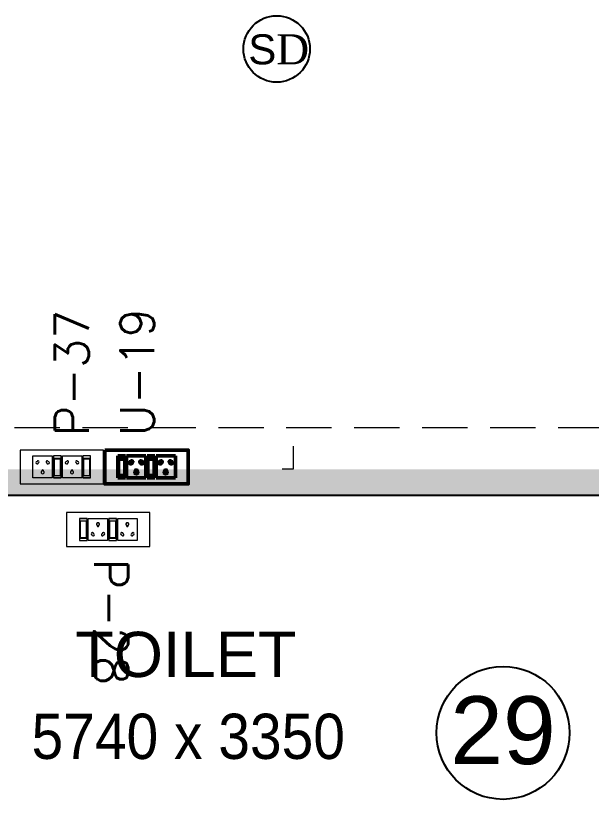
# Model space of a CAD drawing. Extents: x 11369658 to 11598203, y -3946797 to -3787209.
# Drawn here: x 11390587 to 11393130, y -3897480 to -3894017 of the extents above; entities that cross this region are included whole.
import ezdxf

# ---------------------------------------------------------------- set-up
doc = ezdxf.new("R2010")
doc.units = 0
doc.header["$MEASUREMENT"] = 0
doc.linetypes.add('CENTER', pattern=[0])
doc.linetypes.add('HIDDEN', pattern=[0.375, 0.25, -0.125])
doc.layers.get('0').update_dxf_attribs({"linetype": 'CONTINUOUS'})
for name, color, linetype, lineweight in [('0.0', 8, 'CONTINUOUS', 0), ('ELE-2NOS OF 6-16 RAW POWER SOCKET', 1, 'CONTINUOUS', 20), ('ELE-POWER SOCKET TEXT', 7, 'CONTINUOUS', 5), ('ELE. 2N0S OF 6-16 UPS SOCKETS', 191, 'CONTINUOUS', 15), ('FA-BELOW SMOKE DERECTOR', 1, 'CONTINUOUS', 25)]:
    doc.layers.add(name, color=color, linetype=linetype, lineweight=lineweight)
doc.layers.add('BEAM', color=251, linetype='CONTINUOUS')
doc.layers.add('HS', color=251, linetype='CONTINUOUS')
doc.styles.add('PDF Times New Roman', font='times.ttf')
doc.styles.get("Standard").update_dxf_attribs({"font": 'arial.ttf'})

# ---------------------------------------------------------------- blocks, each defined once
blk = doc.blocks.new('6 MODULES RAW POWER')
at = {"layer": 'ELE-2NOS OF 6-16 RAW POWER SOCKET', "color": 1, "ltscale": 300}
for p, q in [((-6.1, 92), (-6.1, 19.7)), ((-6.1, 92), (-6.1, 19.7)), ((19.1, 92), (-6.1, 92)), ((-6.1, 92), (19.1, 92)), ((-4, 84.2), (-4, 27.6)), ((17, 84.2), (-4, 84.2)), ((17, 27.6), (17, 84.2)), ((19.1, 19.7), (19.1, 92)), ((23.3, 92), (86.6, 92)), ((23.3, 19.7), (23.3, 92)), ((86.6, 92), (86.6, 19.7)), ((90.8, 92), (90.8, 19.7)), ((90.8, 92), (90.8, 19.7)), ((116, 92), (90.8, 92)), ((90.8, 92), (116, 92)), ((92.9, 84.2), (92.9, 27.6)), ((113.9, 84.2), (92.9, 84.2)), ((113.9, 27.6), (113.9, 84.2)), ((116, 19.7), (116, 92)), ((120.2, 19.7), (120.2, 92)), ((120.2, 92), (183.6, 92)), ((183.6, 92), (183.6, 19.7)), ((-4, 30.1), (17, 30.1)), ((-4, 27.6), (17, 27.6)), ((92.9, 30.1), (113.9, 30.1)), ((92.9, 27.6), (113.9, 27.6)), ((-6.1, 19.7), (19.1, 19.7)), ((86.6, 19.7), (23.3, 19.7)), ((90.8, 19.7), (116, 19.7)), ((183.6, 19.7), (120.2, 19.7))]:
    blk.add_line(p, q, dxfattribs=at)
blk.add_lwpolyline([(-48.5, 0), (226, 0), (226, 111.7), (-48.5, 111.7)], close=True, dxfattribs=at)
for centre, radius, start, end in [((55, 73.7), 4.93, 307.1584, 232.8416), ((151.9, 73.7), 4.93, 307.1584, 232.8416), ((55, 68.8), 3.14, 161.4031, 18.5969), ((151.9, 68.8), 3.14, 161.4031, 18.5969), ((36.9, 41.8), 4.25, 5.2689, 272.51), ((40.3, 38.8), 3.43, 202.6838, 75.0951), ((69.7, 38.8), 3.43, 104.9049, 337.3162), ((73, 41.8), 4.25, 267.49, 174.7311), ((133.8, 41.8), 4.25, 5.2689, 272.51), ((137.2, 38.8), 3.43, 202.6838, 75.0951), ((166.6, 38.8), 3.43, 104.9049, 337.3162), ((169.9, 41.8), 4.25, 267.49, 174.7311)]:
    blk.add_arc(centre, radius, start, end, dxfattribs=at)
blk = doc.blocks.new('6MODULE-UPS')
at = {"layer": 'ELE. 2N0S OF 6-16 UPS SOCKETS', "color": 223, "lineweight": 50}
for p, q in [((-5.7, 91.9), (-5.7, 19.7)), ((-5.7, 91.9), (-5.7, 19.7)), ((19.4, 91.9), (-5.7, 91.9)), ((-5.7, 91.9), (19.4, 91.9)), ((-3.6, 84), (-3.6, 27.6)), ((17.3, 84), (-3.6, 84)), ((17.3, 27.6), (17.3, 84)), ((19.4, 19.7), (19.4, 91.9)), ((23.6, 91.9), (86.9, 91.9)), ((23.6, 19.7), (23.6, 91.9)), ((86.9, 91.9), (86.9, 19.7)), ((91.1, 91.9), (91.1, 19.7)), ((91.1, 91.9), (91.1, 19.7)), ((116.2, 91.9), (91.1, 91.9)), ((91.1, 91.9), (116.2, 91.9)), ((93.2, 84), (93.2, 27.6)), ((114.1, 84), (93.2, 84)), ((114.1, 27.6), (114.1, 84)), ((116.2, 19.7), (116.2, 91.9)), ((120.4, 19.7), (120.4, 91.9)), ((120.4, 91.9), (183.6, 91.9)), ((183.6, 91.9), (183.6, 19.7)), ((-3.6, 30.1), (17.3, 30.1)), ((-3.6, 27.6), (17.3, 27.6)), ((93.2, 30.1), (114.1, 30.1)), ((93.2, 27.6), (114.1, 27.6)), ((-5.7, 19.7), (19.4, 19.7)), ((86.9, 19.7), (23.6, 19.7)), ((91.1, 19.7), (116.2, 19.7)), ((183.6, 19.7), (120.4, 19.7))]:
    blk.add_line(p, q, dxfattribs=at)
blk.add_lwpolyline([(-48.1, 0), (226, 0), (226, 111.6), (-48.1, 111.6)], close=True, dxfattribs=at)
for centre, radius, start, end in [((55.3, 73.6), 4.92, 307.1584, 232.8416), ((152, 73.6), 4.92, 307.1584, 232.8416), ((55.3, 68.7), 3.14, 161.4031, 18.5969), ((152, 68.7), 3.14, 161.4031, 18.5969), ((37.2, 41.7), 4.24, 5.2689, 272.51), ((40.6, 38.8), 3.42, 202.6838, 75.0951), ((69.9, 38.8), 3.42, 104.9049, 337.3162), ((73.3, 41.7), 4.24, 267.49, 174.7311), ((134, 41.7), 4.24, 5.2689, 272.51), ((137.3, 38.8), 3.42, 202.6838, 75.0951), ((166.7, 38.8), 3.42, 104.9049, 337.3162), ((170, 41.7), 4.24, 267.49, 174.7311)]:
    blk.add_arc(centre, radius, start, end, dxfattribs=at)
blk = doc.blocks.new('ujikd5e')
at = {"layer": 'ELE-2NOS OF 6-16 RAW POWER SOCKET', "color": 181, "ltscale": 300}
for p, q in [((57.1, -26.9), (90.9, -26.9)), ((90.9, -26.9), (57.1, -26.9)), ((57.1, -26.9), (57.1, -123.9)), ((57.1, -26.9), (57.1, -123.9)), ((90.9, -123.9), (90.9, -26.9)), ((96.5, -123.9), (96.5, -26.9)), ((96.5, -26.9), (181.6, -26.9)), ((181.6, -26.9), (181.6, -123.9)), ((187.2, -26.9), (221, -26.9)), ((221, -26.9), (187.2, -26.9)), ((187.2, -26.9), (187.2, -123.9)), ((187.2, -26.9), (187.2, -123.9)), ((221, -123.9), (221, -26.9)), ((226.6, -26.9), (311.7, -26.9)), ((226.6, -123.9), (226.6, -26.9)), ((311.7, -26.9), (311.7, -123.9)), ((88.1, -37.5), (59.9, -37.5)), ((59.9, -37.5), (59.9, -113.4)), ((88.1, -113.4), (88.1, -37.5)), ((218.2, -37.5), (190, -37.5)), ((190, -37.5), (190, -113.4)), ((218.2, -113.4), (218.2, -37.5)), ((57.1, -123.9), (90.9, -123.9)), ((59.9, -110), (88.1, -110)), ((59.9, -113.4), (88.1, -113.4)), ((181.6, -123.9), (96.5, -123.9)), ((187.2, -123.9), (221, -123.9)), ((190, -110), (218.2, -110)), ((190, -113.4), (218.2, -113.4)), ((311.7, -123.9), (226.6, -123.9))]:
    blk.add_line(p, q, dxfattribs=at)
blk.add_lwpolyline([(0.1, -150.4), (368.6, -150.4), (368.6, -0.4), (0.1, -0.4)], close=True, dxfattribs=at)
for centre, radius, start, end in [((139.1, -51.5), 6.62, 307.1584, 232.8416), ((139.1, -58.1), 4.22, 161.4031, 18.5969), ((269.1, -51.5), 6.62, 307.1584, 232.8416), ((269.1, -58.1), 4.22, 161.4031, 18.5969), ((114.8, -94.4), 5.7, 5.2689, 272.51), ((119.3, -98.3), 4.6, 202.6838, 75.0951), ((158.8, -98.3), 4.6, 104.9049, 337.3162), ((163.3, -94.4), 5.7, 267.49, 174.7311), ((244.9, -94.4), 5.7, 5.2689, 272.51), ((249.4, -98.3), 4.6, 202.6838, 75.0951), ((288.9, -98.3), 4.6, 104.9049, 337.3162), ((293.4, -94.4), 5.7, 267.49, 174.7311)]:
    blk.add_arc(centre, radius, start, end, dxfattribs=at)
blk = doc.blocks.new('SMOKE DETECTOR')
at = {"layer": 'FA-BELOW SMOKE DERECTOR', "color": 7}
blk.add_circle((931028.7, -118293.9), 350, dxfattribs=at)
at = {"layer": 'FA-BELOW SMOKE DERECTOR', "insert": (930730.1, -118460.6), "char_height": 316.244, "attachment_point": 7, "style": 'PDF Times New Roman'}
blk.add_mtext('{\\fArial|b0|i0|c0|p34;S}D', dxfattribs=at)

msp = doc.modelspace()

# ---------------------------------------------------------------- hatches: boundary and pattern name
at = {"layer": 'HS', "lineweight": -3, "ltscale": 500}
h = msp.add_hatch(color=8, dxfattribs=at)
h.dxf.hatch_style = 1
h.paths.add_polyline_path([(11394512.5, -3896136.4), (11394512.5, -3896021.4), (11388782.5, -3896021.4), (11388782.5, -3896136.4)])

# ---------------------------------------------------------------- linework, layer by layer
at = {"color": 8, "lineweight": 25}
msp.add_line((11388782.5, -3896136.4), (11394512.5, -3896136.4), dxfattribs=at)
at = {"color": 8, "lineweight": -3, "ltscale": 500}
msp.add_circle((11392739.6, -3897186.7), 293.8, dxfattribs=at)
at = {"layer": '0.0', "ltscale": 500}
for p, q in [((11391814.4, -3895969.7), (11391814.4, -3895919.7)), ((11391814.4, -3896019.7), (11391814.4, -3895969.7)), ((11391764.4, -3896019.7), (11391814.4, -3896019.7))]:
    msp.add_line(p, q, dxfattribs=at)
at = {"layer": 'BEAM', "color": 8, "linetype": 'HIDDEN', "lineweight": 18, "ltscale": 800}
for p, q in [((11388782.5, -3895836.4), (11394512.5, -3895836.4)), ((11388782.5, -3896136.4), (11394512.5, -3896136.4))]:
    msp.add_line(p, q, dxfattribs=at)

# ---------------------------------------------------------------- block references
at = {"layer": 'ELE-2NOS OF 6-16 RAW POWER SOCKET', "xscale": 1.34228755900615, "yscale": 1.34228755900615, "zscale": 1.34228755900615, "rotation": 180}
msp.add_blockref('6 MODULES RAW POWER', (11390909.9, -3895936.4), dxfattribs=at)
at = {"layer": 'ELE-2NOS OF 6-16 RAW POWER SOCKET', "color": 0, "linetype": 'CENTER', "ltscale": 500}
msp.add_blockref('ujikd5e', (11390811.4, -3896212.9), dxfattribs=at)
at = {"layer": 'ELE. 2N0S OF 6-16 UPS SOCKETS', "xscale": -1.344445831101533, "yscale": 1.344445831101533, "zscale": 1.344445831101533, "rotation": 180}
msp.add_blockref('6MODULE-UPS', (11391045.5, -3895936.4), dxfattribs=at)
at = {"layer": 'FA-BELOW SMOKE DERECTOR', "color": 6, "xscale": 0.4201363174152561, "yscale": 0.4201363174152561, "zscale": 0.4201363174152561}
msp.add_blockref('SMOKE DETECTOR', (11000581, -3844464.1), dxfattribs=at)

# ---------------------------------------------------------------- texts
at = {"color": 8, "lineweight": 20}
for s, height, p in [('TOILET', 200, (11390849.7, -3896939.9)), ('29', 300, (11392506.4, -3897324.9))]:
    msp.add_text(s, height=height, dxfattribs=at).set_placement(p)
at = {"color": 8, "lineweight": 20, "width": 0.9}
msp.add_text('5740 x 3350', height=200, dxfattribs=at).set_placement((11390657.3, -3897302))
at = {"layer": 'ELE-POWER SOCKET TEXT', "color": 0, "linetype": 'CENTER', "ltscale": 500, "char_height": 150, "width": 3324.973, "attachment_point": 1}
for s, insert, rotation in [('{\\Fromans.shx|c228;P-37\\P}', (11390760.3, -3895875.5), 90), ('{\\Fromans|c0;U-19}', (11391048.8, -3895875.5), 90), ('{\\Fromans.shx|c228;P-28\\P}', (11391083.6, -3896416.3), 270)]:
    msp.add_mtext(s, dxfattribs=dict(at, insert=insert, rotation=rotation))

doc.saveas('drawing.dxf')
